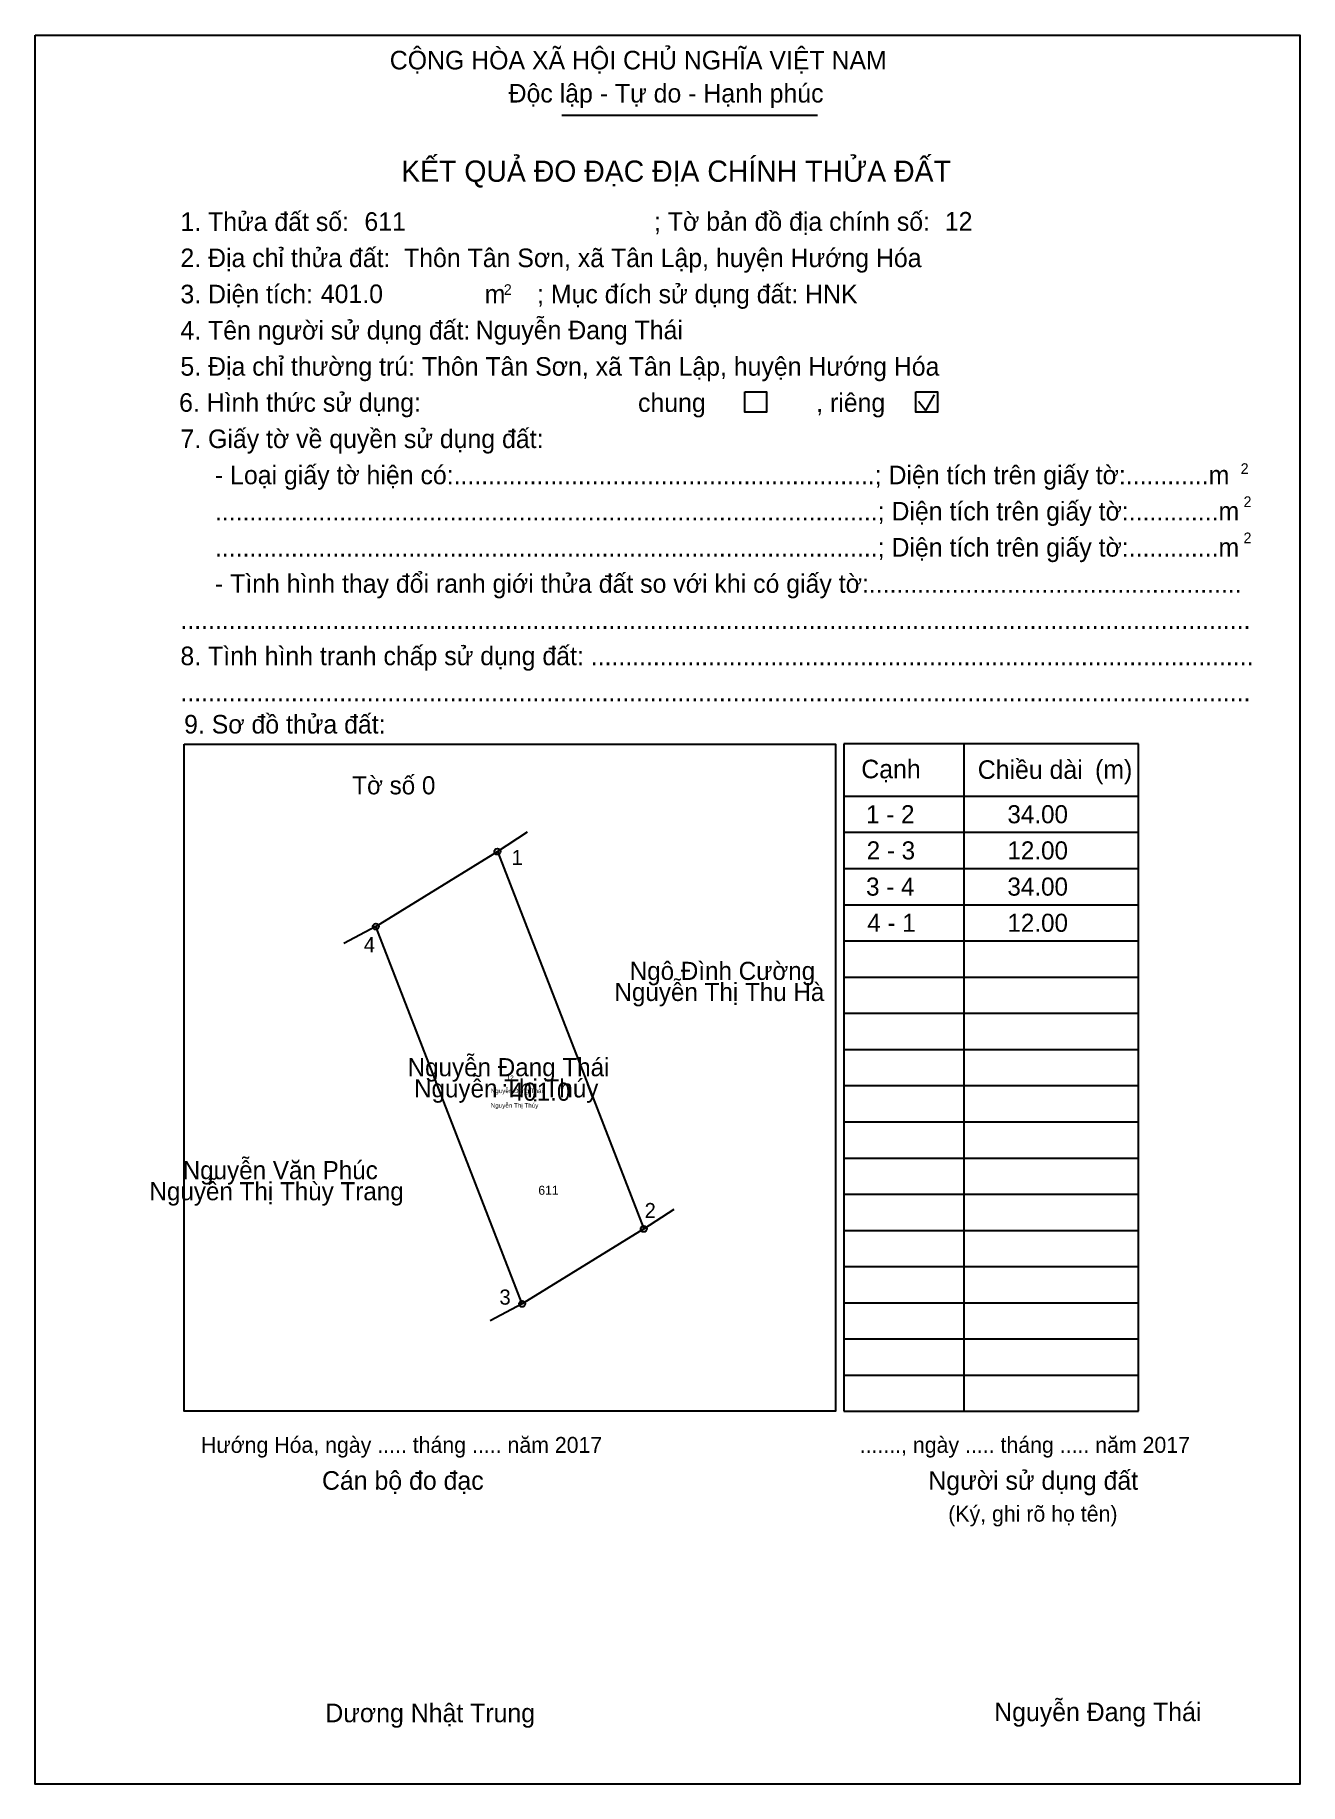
# Model space of a CAD drawing. Extents: x 548119 to 548225, y 1837730 to 1837877.
import ezdxf

# ---------------------------------------------------------------- set-up
doc = ezdxf.new("R2010")
doc.units = 0
for name, color, linetype in [('Level 1', 7, 'Continuous'), ('Level 10', 7, 'Continuous'), ('Level 11', 7, 'Continuous'), ('Level 13', 7, 'Continuous'), ('Level 15', 7, 'Continuous'), ('Level 18', 7, 'Continuous'), ('Level 2', 7, 'Continuous'), ('Level 21', 7, 'Continuous'), ('Level 27', 7, 'Continuous'), ('Level 36', 7, 'Continuous'), ('Level 48', 7, 'Continuous'), ('Level 50', 7, 'Continuous'), ('Level 52', 7, 'Continuous'), ('Level 6', 7, 'Continuous'), ('Level 9', 7, 'Continuous')]:
    doc.layers.add(name, color=color, linetype=linetype)

msp = doc.modelspace()

# ---------------------------------------------------------------- linework, layer by layer
at = {"layer": 'Level 1'}
for p, q in [((548118.78, 1837876.9), (548118.78, 1837876.9)), ((548163.01, 1837870.16), (548184.5, 1837870.16)), ((548193.58, 1837845.36), (548194.32, 1837846.68)), ((548192.98, 1837846.15), (548193.58, 1837845.36)), ((548131.3, 1837817.32), (548131.3, 1837817.32)), ((548211.46, 1837817.34), (548186.71, 1837817.34)), ((548186.71, 1837817.34), (548186.71, 1837761.28)), ((548196.77, 1837817.34), (548196.77, 1837761.28)), ((548211.46, 1837761.28), (548211.46, 1837817.34)), ((548186.71, 1837812.96), (548203.72, 1837812.96)), ((548203.72, 1837812.96), (548211.46, 1837812.96)), ((548186.71, 1837809.92), (548203.72, 1837809.92)), ((548203.72, 1837809.92), (548211.46, 1837809.92)), ((548186.71, 1837806.88), (548203.72, 1837806.88)), ((548203.72, 1837806.88), (548211.46, 1837806.88)), ((548186.71, 1837803.84), (548203.72, 1837803.84)), ((548203.72, 1837803.84), (548211.46, 1837803.84)), ((548186.71, 1837800.8), (548203.72, 1837800.8)), ((548203.72, 1837800.8), (548211.46, 1837800.8)), ((548186.71, 1837797.76), (548203.72, 1837797.76)), ((548203.72, 1837797.76), (548211.46, 1837797.76)), ((548186.71, 1837794.72), (548203.72, 1837794.72)), ((548203.72, 1837794.72), (548211.46, 1837794.72)), ((548186.71, 1837791.68), (548203.72, 1837791.68)), ((548203.72, 1837791.68), (548211.46, 1837791.68)), ((548186.71, 1837788.64), (548203.72, 1837788.64)), ((548203.72, 1837788.64), (548211.46, 1837788.64)), ((548186.71, 1837785.6), (548203.72, 1837785.6)), ((548203.72, 1837785.6), (548211.46, 1837785.6)), ((548186.71, 1837782.56), (548203.72, 1837782.56)), ((548203.72, 1837782.56), (548211.46, 1837782.56)), ((548186.71, 1837779.52), (548203.72, 1837779.52)), ((548203.72, 1837779.52), (548211.46, 1837779.52)), ((548186.71, 1837776.48), (548203.72, 1837776.48)), ((548203.72, 1837776.48), (548211.46, 1837776.48)), ((548186.71, 1837773.44), (548203.72, 1837773.44)), ((548203.72, 1837773.44), (548211.46, 1837773.44)), ((548186.71, 1837770.4), (548203.72, 1837770.4)), ((548203.72, 1837770.4), (548211.46, 1837770.4)), ((548186.71, 1837767.36), (548203.72, 1837767.36)), ((548203.72, 1837767.36), (548211.46, 1837767.36)), ((548186.71, 1837764.32), (548203.72, 1837764.32)), ((548203.72, 1837764.32), (548211.46, 1837764.32)), ((548211.46, 1837761.28), (548211.46, 1837761.83)), ((548186, 1837761.28), (548186, 1837761.28)), ((548186.71, 1837761.28), (548211.46, 1837761.28)), ((548225.01, 1837729.97), (548225.01, 1837729.97))]:
    msp.add_line(p, q, dxfattribs=at)
msp.add_lwpolyline([(548131.3, 1837817.32), (548186, 1837817.32), (548186, 1837761.28), (548131.3, 1837761.28)], close=True, dxfattribs=at)
at = {"layer": 'Level 10'}
msp.add_lwpolyline([(548147.4, 1837802), (548157.61, 1837808.3), (548169.9, 1837776.6), (548159.69, 1837770.3)], close=True, dxfattribs=at)
at = {"layer": 'Level 11'}
for centre in [(548157.61, 1837808.3), (548147.4, 1837802), (548147.4, 1837802), (548169.9, 1837776.6), (548159.69, 1837770.3)]:
    msp.add_circle(centre, 0.253, dxfattribs=at)
at = {"layer": 'Level 2'}
msp.add_lwpolyline([(548118.78, 1837876.9), (548225.01, 1837876.9), (548225.01, 1837729.97), (548118.78, 1837729.97)], close=True, dxfattribs=at)
at = {"layer": 'Level 27'}
for p, q in [((548157.61, 1837808.3), (548160.15, 1837809.96)), ((548147.4, 1837802), (548144.71, 1837800.59)), ((548169.9, 1837776.6), (548172.44, 1837778.26)), ((548159.69, 1837770.3), (548157, 1837768.89))]:
    msp.add_line(p, q, dxfattribs=at)
at = {"layer": 'Level 50'}
for points in [[(548178.38, 1837846.93), (548180.21, 1837846.93), (548180.21, 1837845.23), (548178.38, 1837845.23)], [(548192.74, 1837846.93), (548194.56, 1837846.93), (548194.56, 1837845.23), (548192.74, 1837845.23)]]:
    msp.add_lwpolyline(points, close=True, dxfattribs=at)

# ---------------------------------------------------------------- texts
at = {"layer": 'Level 1'}
for s, height, p in [('CỘNG HÒA XÃ HỘI CHỦ NGHĨA VIỆT NAM', 1.5604, (548148.57, 1837874.01)), ('Độc lập - Tự do - Hạnh phúc', 1.5604, (548158.55, 1837871.23)), ('KẾT QUẢ ĐO ĐẠC ĐỊA CHÍNH THỬA ĐẤT', 1.7836, (548149.53, 1837864.57)), ('1. Thửa đất số:', 1.5604, (548130.99, 1837860.44)), ('; Tờ bản đồ địa chính số:', 1.5604, (548170.76, 1837860.45)), ('2. Địa chỉ thửa đất:', 1.5604, (548130.99, 1837857.4)), ('3. Diện tích:', 1.5604, (548130.99, 1837854.36)), ('m', 1.56, (548156.54, 1837854.36)), ('2', 0.892, (548158.15, 1837855.07)), ('; Mục đích sử dụng đất: HNK', 1.5605, (548160.94, 1837854.36)), ('4. Tên người sử dụng đất:', 1.5604, (548130.99, 1837851.32)), ('5. Địa chỉ thường trú: Thôn Tân Sơn, xã Tân Lập, huyện Hướng Hóa', 1.5605, (548130.99, 1837848.28)), ('chung                , riêng', 1.5604, (548169.42, 1837845.24)), ('7. Giấy tờ về quyền sử dụng đất:', 1.5604, (548130.99, 1837842.2)), ('     - Loại giấy tờ hiện có:.............................................................; Diện tích trên giấy tờ:............m', 1.56044, (548130.99, 1837839.16)), ('2', 0.892, (548220.03, 1837840.03)), ('     ................................................................................................; Diện tích trên giấy tờ:.............m', 1.56044, (548130.99, 1837836.12)), ('2', 0.892, (548220.27, 1837837.25)), ('     ................................................................................................; Diện tích trên giấy tờ:.............m', 1.56044, (548130.99, 1837833.08)), ('2', 0.892, (548220.27, 1837834.21)), ('     - Tình hình thay đổi ranh giới thửa đất so với khi có giấy tờ:......................................................', 1.56044, (548130.99, 1837830.04)), ('...........................................................................................................................................................', 1.56044, (548130.99, 1837827)), ('8. Tình hình tranh chấp sử dụng đất: ................................................................................................', 1.56044, (548130.99, 1837823.96)), ('...........................................................................................................................................................', 1.56044, (548130.99, 1837820.92)), ('9. Sơ đồ thửa đất:', 1.5604, (548131.3, 1837818.22)), ('Cạnh', 1.56, (548188.17, 1837814.46)), ('Chiều dài', 1.56, (548197.95, 1837814.41)), ('(m)', 1.56, (548207.8, 1837814.43)), ('Hướng Hóa, ngày ..... tháng ..... năm 2017', 1.3376, (548132.72, 1837757.79)), ('......., ngày ..... tháng ..... năm 2017', 1.3376, (548188.03, 1837757.79)), ('Cán bộ đo đạc', 1.5605, (548142.88, 1837754.69)), ('Người sử dụng đất', 1.5604, (548193.8, 1837754.69)), ('(Ký, ghi rõ họ tên)', 1.3376, (548195.47, 1837752.01)), ('Dương Nhật Trung', 1.5605, (548143.16, 1837735.16))]:
    msp.add_text(s, height=height, dxfattribs=at).set_placement(p)
at = {"layer": 'Level 13'}
for s, height, p in [('Nguyễn Đang Thái', 1.52, (548150.07, 1837789.43)), ('Nguyễn Thị Thúy', 1.52, (548150.61, 1837787.65)), ('Nguyễn Đang Thái', 0.38, (548157.05, 1837788.01)), ('.', 1.52, (548157.94, 1837788.54)), ('401.0', 1.52, (548158.65, 1837787.37))]:
    msp.add_text(s, height=height, dxfattribs=at).set_placement(p)
at = {"layer": 'Level 15'}
msp.add_text('Nguyễn Thị Thúy', height=0.38, dxfattribs=at).set_placement((548157.05, 1837786.79))
at = {"layer": 'Level 18'}
msp.add_text('12', height=0.38, dxfattribs=at).set_placement((548158.4, 1837789.11))
at = {"layer": 'Level 21'}
msp.add_text('611', height=0.76, dxfattribs=at).set_placement((548161.05, 1837779.47))
at = {"layer": 'Level 36'}
for s, p in [('Tờ số 0', (548145.42, 1837813.11)), ('Ngô Đình Cường', (548168.72, 1837797.52)), ('Nguyễn Thị Thu Hà', (548167.44, 1837795.75)), ('Nguyễn Văn Phúc', (548131.18, 1837780.78)), ('Nguyễn Thị Thùy Trang', (548128.39, 1837779.01))]:
    msp.add_text(s, height=1.52, dxfattribs=at).set_placement(p)
at = {"layer": 'Level 48'}
msp.add_text('6. Hình thức sử dụng:', height=1.5605, dxfattribs=at).set_placement((548130.88, 1837845.25))
at = {"layer": 'Level 52'}
for s, p in [('1 - 2', (548188.57, 1837810.68)), ('34.00', (548200.44, 1837810.68)), ('2 - 3', (548188.62, 1837807.64)), ('12.00', (548200.44, 1837807.64)), ('3 - 4', (548188.57, 1837804.6)), ('34.00', (548200.44, 1837804.6)), ('4 - 1', (548188.67, 1837801.56)), ('12.00', (548200.44, 1837801.56))]:
    msp.add_text(s, height=1.52, dxfattribs=at).set_placement(p)
at = {"layer": 'Level 6'}
for s, height, p in [('611', 1.561, (548146.44, 1837860.45)), ('12', 1.561, (548195.18, 1837860.47)), ('Thôn Tân Sơn, xã Tân Lập, huyện Hướng Hóa', 1.5605, (548149.77, 1837857.4)), ('401.0', 1.561, (548142.78, 1837854.38)), ('Nguyễn Đang Thái', 1.5605, (548155.79, 1837851.34)), ('Nguyễn Đang Thái', 1.5605, (548199.33, 1837735.25))]:
    msp.add_text(s, height=height, dxfattribs=at).set_placement(p)
at = {"layer": 'Level 9'}
for s, p in [('1', (548158.8, 1837807.17)), ('4', (548146.39, 1837799.85)), ('2', (548169.97, 1837777.51)), ('3', (548157.78, 1837770.24))]:
    msp.add_text(s, height=1.27, dxfattribs=at).set_placement(p)

doc.saveas('drawing.dxf')
